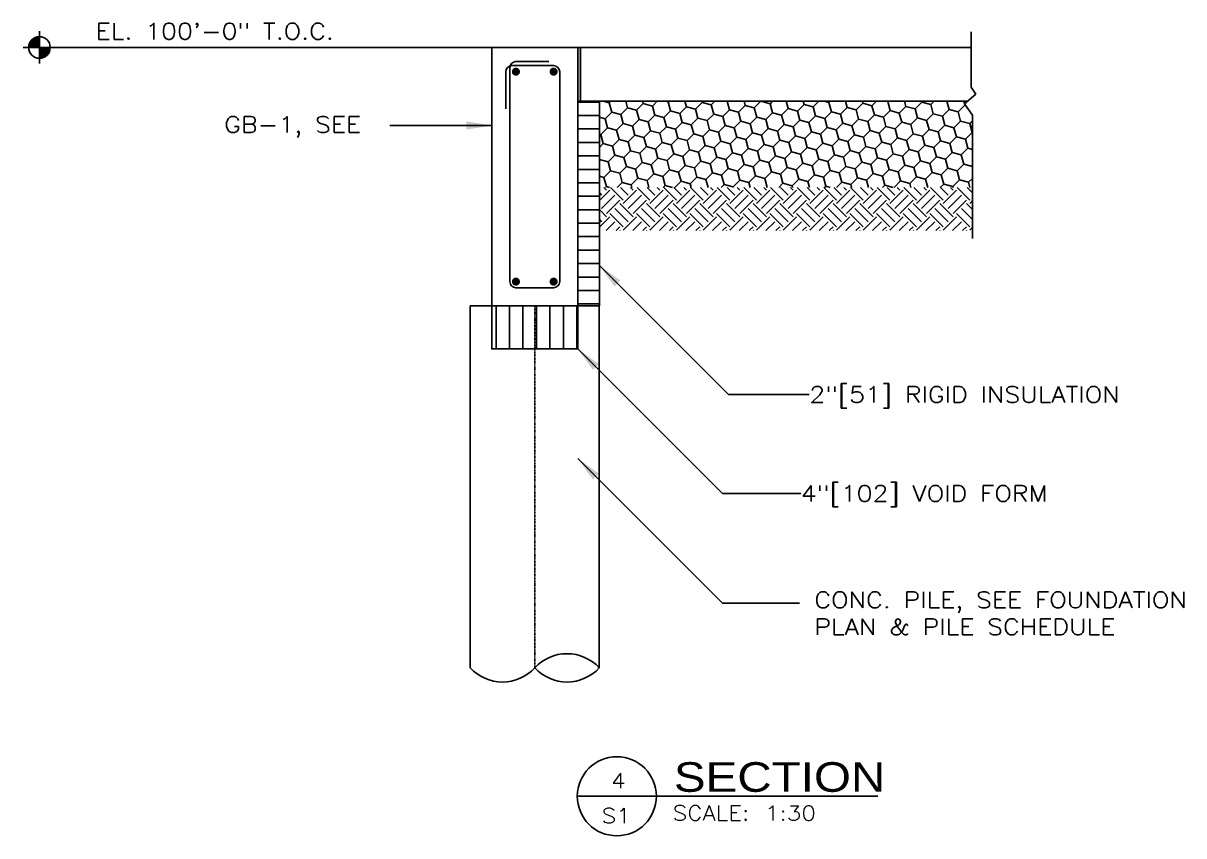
# Model space of a CAD drawing. Header units: millimetres. Extents: x -1323 to 60408, y -30584 to 1459.
# Drawn here: x 36019 to 38756, y -30584 to -28667 of the extents above; entities that cross this region are included whole.
import ezdxf
from ezdxf.enums import TextEntityAlignment as Align

# ---------------------------------------------------------------- set-up
doc = ezdxf.new("R2010")
doc.units = ezdxf.units.MM
doc.linetypes.add('CENTER', pattern=[2, 1.25, -0.25, 0.25, -0.25])
for name, color, linetype in [('C-005-2', 5, 'Continuous'), ('C-052-16', 52, 'Continuous'), ('C-072-11', 72, 'Continuous'), ('C-074-15', 74, 'Continuous'), ('C-135-13', 135, 'Continuous'), ('C-142-7', 142, 'Continuous'), ('C-143-8', 143, 'Continuous'), ('C-153-10', 153, 'Continuous'), ('C-154-9', 154, 'Continuous'), ('FLOOR$0$S-LIGHT', 3, 'Continuous'), ('GE-002-4', 2, 'Continuous'), ('GE-003-7', 3, 'Continuous'), ('GE-134-6', 134, 'CENTER'), ('L131', 131, 'Continuous'), ('LAYER131A', 131, 'Continuous'), ('LAYER15A', 15, 'Continuous'), ('Structural_Section_Dim', 2, 'Continuous'), ('TEXT131', 131, 'Continuous')]:
    doc.layers.add(name, color=color, linetype=linetype)
doc.styles.add('ROMANS', font='ROMANS.SHX', dxfattribs={"width": 0.8})
doc.styles.add('ROMANS-115', font='romans.shx', dxfattribs={"width": 1.15})
doc.styles.add('SANS-80', font='sanss___.ttf', dxfattribs={"width": 0.8})
doc.dimstyles.new('112-ROMANS-115-MS', dxfattribs={"dimscale": 0, "dimtxt": 1.5, "dimasz": 1.5, "dimexe": 1.5, "dimexo": 1.5, "dimgap": 0.125, "dimtad": 1, "dimdec": 4, "dimzin": 1, "dimdsep": 46, "dimlunit": 4, "dimtxsty": 'ROMANS-115', "dimcen": 0.125, "dimclrd": 256, "dimclre": 256, "dimclrt": 256, "dimadec": 0, "dimazin": 0, "dimtfac": 1, "dimtdec": 4, "dimtofl": 0, "dimtmove": 0, "dimatfit": 0, "dimfxl": 1, "dimfrac": 2, "dimtolj": 1, "dimtzin": 0, "dimarcsym": 0})

# ---------------------------------------------------------------- blocks, each defined once
blk = doc.blocks.new('Title-section')
at = {"layer": 'LAYER15A'}
blk.add_line((-2.066, -7.538), (-0.7979, -7.538), dxfattribs=at)
blk.add_circle((-1.899, -7.538), 0.167, dxfattribs=at)
at = {"layer": 'L131', "style": 'ROMANS', "width": 1.15}
blk.add_text('SCALE:', height=0.0625, dxfattribs=at).set_placement((-1.6635, -7.64))
for tag, p in [('TITLE_NO.', (-1.8925, -7.5036)), ('SHEET_NO.', (-1.9016, -7.6515))]:
    blk.add_attdef(tag, text='', height=0.0625, dxfattribs=at).set_placement(p, align=Align.CENTER)
blk.add_attdef('SCALE', (-1.2742, -7.641), '', height=0.0625, dxfattribs=at)
at = {"layer": 'TEXT131', "style": 'SANS-80', "width": 1.15}
blk.add_text('SECTION', height=0.125, dxfattribs=at).set_placement((-1.6583, -7.5194))
blk = doc.blocks.new('*X83')
at = {"color": 0}
for p, q in [((614, 821.4), (626, 833.3)), ((614, 821.6), (625.8, 833.3)), ((614, 821.7), (625.6, 833.3)), ((614, 821.9), (625.4, 833.3)), ((614, 822.1), (625.3, 833.3)), ((614.1, 822.3), (625.1, 833.3)), ((614.1, 822.5), (624.9, 833.3)), ((614.1, 822.7), (624.7, 833.3)), ((614.1, 822.9), (624.5, 833.2)), ((614.1, 823.1), (624.3, 833.2)), ((614.2, 821.3), (626, 833.2)), ((614.2, 823.3), (624.1, 833.2)), ((614.2, 823.5), (623.8, 833.1)), ((614.3, 823.7), (623.6, 833.1)), ((614.3, 824), (623.4, 833.1)), ((614.3, 821.3), (626, 833)), ((614.4, 824.2), (623.2, 833)), ((614.4, 824.4), (622.9, 832.9)), ((614.5, 824.7), (622.7, 832.9)), ((614.5, 821.3), (626, 832.8)), ((614.6, 824.9), (622.4, 832.8)), ((614.7, 825.2), (622.2, 832.7)), ((614.7, 821.3), (626, 832.7)), ((614.8, 825.5), (621.9, 832.6)), ((614.9, 825.8), (621.6, 832.5)), ((614.9, 821.3), (626, 832.5)), ((615, 826.1), (621.3, 832.4)), ((615, 821.3), (626, 832.3)), ((615.1, 826.4), (621, 832.2)), ((615.2, 821.3), (626, 832.1)), ((615.3, 826.7), (620.6, 832.1)), ((615.4, 821.3), (626, 832)), ((615.5, 827.1), (620.3, 831.9)), ((615.6, 821.3), (626, 831.8)), ((615.7, 827.5), (619.9, 831.6)), ((615.8, 821.3), (626, 831.6)), ((615.9, 821.3), (626, 831.4)), ((616, 828), (619.4, 831.3)), ((616.1, 821.3), (626, 831.3)), ((616.3, 821.3), (626, 831.1)), ((616.4, 828.6), (618.8, 830.9)), ((616.5, 821.3), (626, 830.9)), ((616.6, 821.3), (626, 830.7)), ((616.8, 821.3), (626, 830.6)), ((617, 821.3), (626, 830.4)), ((617.2, 821.3), (626, 830.2)), ((617.3, 821.3), (626, 830)), ((617.5, 821.3), (626, 829.8)), ((617.7, 821.3), (626, 829.7)), ((617.9, 821.3), (626, 829.5)), ((618, 821.3), (626, 829.3)), ((618.2, 821.3), (626, 829.1)), ((618.4, 821.3), (626, 829)), ((618.6, 821.3), (626, 828.8)), ((618.8, 821.3), (626, 828.6)), ((618.9, 821.3), (626, 828.4)), ((619.1, 821.3), (626, 828.3)), ((619.3, 821.3), (626, 828.1)), ((619.5, 821.3), (626, 827.9)), ((619.6, 821.3), (626, 827.7)), ((619.8, 821.3), (626, 827.5)), ((620, 821.3), (626, 827.4)), ((620.2, 821.3), (626, 827.2)), ((620.3, 821.3), (626, 827)), ((620.5, 821.3), (626, 826.8)), ((620.7, 821.3), (626, 826.7)), ((620.9, 821.3), (626, 826.5)), ((621.1, 821.3), (626, 826.3)), ((621.2, 821.3), (626, 826.1)), ((621.4, 821.3), (626, 826)), ((621.6, 821.3), (626, 825.8)), ((621.8, 821.3), (626, 825.6)), ((621.9, 821.3), (626, 825.4)), ((622.1, 821.3), (626, 825.2)), ((622.3, 821.3), (626, 825.1)), ((622.5, 821.3), (626, 824.9)), ((622.6, 821.3), (626, 824.7)), ((622.8, 821.3), (626, 824.5)), ((623, 821.3), (626, 824.4)), ((623.2, 821.3), (626, 824.2)), ((623.4, 821.3), (626, 824)), ((623.5, 821.3), (626, 823.8)), ((623.7, 821.3), (626, 823.7)), ((623.9, 821.3), (626, 823.5)), ((624.1, 821.3), (626, 823.3)), ((624.2, 821.3), (626, 823.1)), ((624.4, 821.3), (626, 822.9)), ((624.6, 821.3), (626, 822.8)), ((624.8, 821.3), (626, 822.6)), ((624.9, 821.3), (626, 822.4)), ((625.1, 821.3), (626, 822.2)), ((625.3, 821.3), (626, 822.1)), ((625.5, 821.3), (626, 821.9)), ((625.7, 821.3), (626, 821.7)), ((625.8, 821.3), (626, 821.5)), ((626, 821.3), (626, 821.4))]:
    blk.add_line(p, q, dxfattribs=at)

msp = doc.modelspace()

# ---------------------------------------------------------------- hatches: boundary and pattern name
at = {"layer": 'C-142-7'}
h = msp.add_hatch(dxfattribs=at)
h.set_pattern_fill('EARTH', color=256, scale=177.8, angle=45, style=0)
h.set_pattern_definition([(45, (-58909.546, -73747.88), (5e-15, 62.861793), [44.45, -44.45]), (45, (-58921.333, -73736.094), (5e-15, 62.861793), [44.45, -44.45]), (45, (-58933.12, -73724.307), (5e-15, 62.861793), [44.45, -44.45]), (135, (-58933.12, -73716.45), (-62.861793, 5e-15), [44.45, -44.45]), (135, (-58921.333, -73704.663), (-62.861793, 5e-15), [44.45, -44.45]), (135, (-58909.546, -73692.876), (-62.861793, 5e-15), [44.45, -44.45])])
h.paths.add_polyline_path([(38257.64807, -29054.78633), (37377.9426, -29054.78633), (37377.9426, -29156.38633), (38257.64807, -29156.38633)])
at = {"layer": 'C-143-8'}
h = msp.add_hatch(dxfattribs=at)
h.set_pattern_fill('HONEY', color=256, scale=177.8, angle=45, style=0)
h.set_pattern_definition([(45, (-58909.546, -73747.88), (9.963195, 37.1831496), [22.225, -44.45]), (165, (-58909.546, -73747.88), (-37.1831497, -9.963195), [22.225, -44.45]), (105, (-58909.546, -73747.88), (-27.2199547, 27.2199548), [-44.45, 22.225])])
h.paths.add_polyline_path([(38257.64807, -29054.78633), (38257.64807, -28883.97917), (38239.12806, -28857.55294), (38246.15588, -28851.58633), (37377.9426, -28851.58633), (37377.9426, -29054.78633)])
at = {"layer": 'C-153-10'}
h = msp.add_hatch(dxfattribs=at)
h.set_pattern_fill('LINE', color=256, scale=254, angle=90, style=0)
h.set_pattern_definition([(90, (-58909.546, -73747.88), (-31.75, 3e-15), [])])
h.paths.add_polyline_path([(37225.5426, -29334.18633), (37123.9426, -29334.18633), (37123.9426, -29435.78633), (37225.5426, -29435.78633)])
h.paths.add_polyline_path([(37225.5426, -29435.78633), (37327.1426, -29435.78633), (37327.1426, -29334.18633), (37225.5426, -29334.18633)])
at = {"layer": 'C-154-9'}
h = msp.add_hatch(dxfattribs=at)
h.set_pattern_fill('LINE', color=256, scale=254, style=0)
h.set_pattern_definition([(0, (-58909.546, -73747.88), (0, 31.75), [])])
h.paths.add_polyline_path([(37327.1426, -28851.58633), (37327.1426, -29334.18633), (37377.9426, -29334.18633), (37377.9426, -28851.58633)])
at = {"layer": 'GE-003-7'}
msp.add_hatch(color=256, dxfattribs=at).paths.add_polyline_path([(37327.1426, -28851.58633), (37333.4926, -28851.58633), (37333.4926, -28724.58633), (37327.1426, -28724.58633)])

# ---------------------------------------------------------------- linework, layer by layer
at = {"layer": 'C-005-2'}
for p, q in [((37123.9426, -29334.18633), (37123.9426, -28724.58633)), ((37123.9426, -28724.58633), (37327.1426, -28724.58633)), ((37327.1426, -29334.18633), (37327.1426, -28724.58633)), ((37327.1426, -28724.58633), (38255.00238, -28724.58633)), ((37333.4926, -28851.58633), (37333.4926, -28724.58633)), ((37327.1426, -28851.58633), (38246.15588, -28851.58633)), ((37123.9426, -29334.18633), (37327.1426, -29334.18633))]:
    msp.add_line(p, q, dxfattribs=at)
at = {"layer": 'C-052-16'}
for p, q in [((37181.0926, -28757.92383), (37258.8801, -28757.92383)), ((37157.2801, -28869.04883), (37157.2801, -28781.73633)), ((37166.8051, -29277.03633), (37166.8051, -28772.21133)), ((37171.5676, -28767.44883), (37269.9926, -28767.44883)), ((37284.2801, -29277.03633), (37284.2801, -28781.73633)), ((37181.0926, -29291.32383), (37269.9926, -29291.32383))]:
    msp.add_line(p, q, dxfattribs=at)
for centre, start, end in [((37181.0926, -28772.21133), 90, 180), ((37171.5676, -28781.73633), 90, 180), ((37269.9926, -28781.73633), 0, 90), ((37181.0926, -29277.03633), 180, 270), ((37269.9926, -29277.03633), 270, 0)]:
    msp.add_arc(centre, 14.2875, start, end, dxfattribs=at)
at = {"layer": 'C-072-11'}
msp.add_lwpolyline([(37377.9426, -28851.58633), (37327.1426, -28851.58633), (37327.1426, -29334.18633), (37377.9426, -29334.18633)], close=True, dxfattribs=at)
at = {"layer": 'C-074-15'}
msp.add_lwpolyline([(37327.1426, -29334.18633), (37123.9426, -29334.18633), (37123.9426, -29435.78633), (37327.1426, -29435.78633)], close=True, dxfattribs=at)
at = {"layer": 'C-135-13', "const_width": 9.525}
for points in [[(37176.3301, -28781.73633, 1), (37185.8551, -28781.73633, 1)], [(37274.7551, -28781.73633, -1), (37265.2301, -28781.73633, -1)], [(37176.3301, -29277.03633, -1), (37185.8551, -29277.03633, -1)], [(37274.7551, -29277.03633, 1), (37265.2301, -29277.03633, 1)]]:
    msp.add_lwpolyline(points, format="xyb", close=True, dxfattribs=at)
at = {"layer": 'FLOOR$0$S-LIGHT'}
for q in [(36057.28541, -28686.38711), (36019.08619, -28724.58633), (36095.48463, -28724.58633), (36057.28541, -28762.78555)]:
    msp.add_line((36057.28541, -28724.58633), q, dxfattribs=at)
msp.add_circle((36057.28541, -28724.58633), 25.46615, dxfattribs=at)
for centre, start, end in [((36057.28541, -28724.58633), 90, 180), ((36057.28544, -28724.55323), 269.94478167, 359.94478167)]:
    msp.add_arc(centre, 25.46615, start, end, dxfattribs=at)
at = {"layer": 'GE-003-7'}
for p, q in [((38255.00238, -28688.00687), (38255.00238, -28817.91368)), ((38255.00238, -28817.91368), (38265.58532, -28835.09077)), ((38265.58532, -28835.09077), (38239.12806, -28857.55294)), ((38239.12806, -28857.55294), (38257.64807, -28883.97917)), ((38257.64807, -28883.97917), (38257.64807, -29175.01201))]:
    msp.add_line(p, q, dxfattribs=at)
at = {"layer": 'GE-134-6', "ltscale": 0.1}
msp.add_line((37225.5426, -29334.18633), (37225.5426, -30188.15879), dxfattribs=at)
at = {"layer": 'LAYER131A'}
for p, q in [((37073.40724, -29334.18633), (37073.40724, -30188.15879)), ((37073.40724, -29334.18633), (37377.67796, -29334.18633)), ((37377.67796, -29334.18633), (37377.67796, -30188.15879))]:
    msp.add_line(p, q, dxfattribs=at)
for centre, start, end in [((37301.61028, -30258.0724), 42.58603586, 137.41396414), ((37149.47492, -30118.24518), 222.58603586, 317.41396414), ((37301.61028, -30118.24518), 222.58603586, 317.41396414)]:
    msp.add_arc(centre, 103.31604, start, end, dxfattribs=at)
at = {"layer": 'Structural_Section_Dim', "ltscale": 12}
msp.add_line((37123.9426, -28724.58633), (36057.28541, -28724.58633), dxfattribs=at)

# ---------------------------------------------------------------- block references
at = {"layer": 'FLOOR$0$S-LIGHT', "xscale": 2.122178819443161, "yscale": 2.122178819446049, "zscale": 2.122178819445409}
msp.add_blockref('*X83', (34728.8376, -30467.62101), dxfattribs=at)
at = {"layer": 'FLOOR$0$S-LIGHT', "xscale": -2.122178819444738, "yscale": 2.122178819446049, "zscale": 2.122178819445409, "rotation": 269.9447816678198}
msp.add_blockref('*X83', (34313.04849, -30051.39787), dxfattribs=at)
at = {"layer": 'Structural_Section_Dim', "xscale": 558.8, "yscale": 558.8, "zscale": 558.8}
msp.add_blockref('Title-section', (38480.25508, -26278.75188), dxfattribs=at).add_auto_attribs({'TITLE_NO.': '4', 'SHEET_NO.': 'S1', 'SCALE': '1:30'})

# ---------------------------------------------------------------- texts
at = {"layer": 'GE-002-4', "char_height": 38.1, "attachment_point": 1, "style": 'ROMANS-115'}
for s, insert in [('EL. 100\'-0" T.O.C.', (36190.17942, -28667.34504)), ('GB-1, SEE ', (36493.14641, -28887.46519)), ('\\A1;2"[51] RIGID INSULATION', (37873.07328, -29524.3962)), ('\\A1;4"[102] VOID FORM', (37853.1463, -29757.73698))]:
    msp.add_mtext(s, dxfattribs=dict(at, insert=insert))
at = {"layer": 'Structural_Section_Dim', "insert": (37884.92344, -30008.82473), "char_height": 38.1, "attachment_point": 1, "style": 'ROMANS-115'}
msp.add_mtext('\\A1;CONC. PILE, SEE FOUNDATION\\PPLAN & PILE SCHEDULE', dxfattribs=at)

# ---------------------------------------------------------------- leaders
at = {"layer": 'GE-002-4'}
for points in [[(37123.9426, -28908.68694), (36883.84194, -28908.68694)], [(37327.1426, -29694.33943), (37668.14325, -30035.34008), (37849.9713, -30035.34008)]]:
    msp.add_leader(points, dimstyle='112-ROMANS-115-MS', override={"dimscale": 1, "dimasz": 60, "dimtad": 0}, dxfattribs=at)
at = {"layer": 'GE-002-4', "annotation_type": 0, "has_hookline": 1, "hookline_direction": 0}
for points, text_width in [([(37377.9426, -29238.76293), (37682.62587, -29543.4462), (37872.94828, -29543.4462)], 813.70714), ([(37327.1426, -29435.78633), (37668.14325, -29776.78698), (37853.0213, -29776.78698)], 646.79286)]:
    msp.add_leader(points, dimstyle='112-ROMANS-115-MS', override={"dimscale": 1, "dimasz": 60, "dimtad": 0}, dxfattribs=dict(at, text_width=text_width))

doc.saveas('drawing.dxf')
